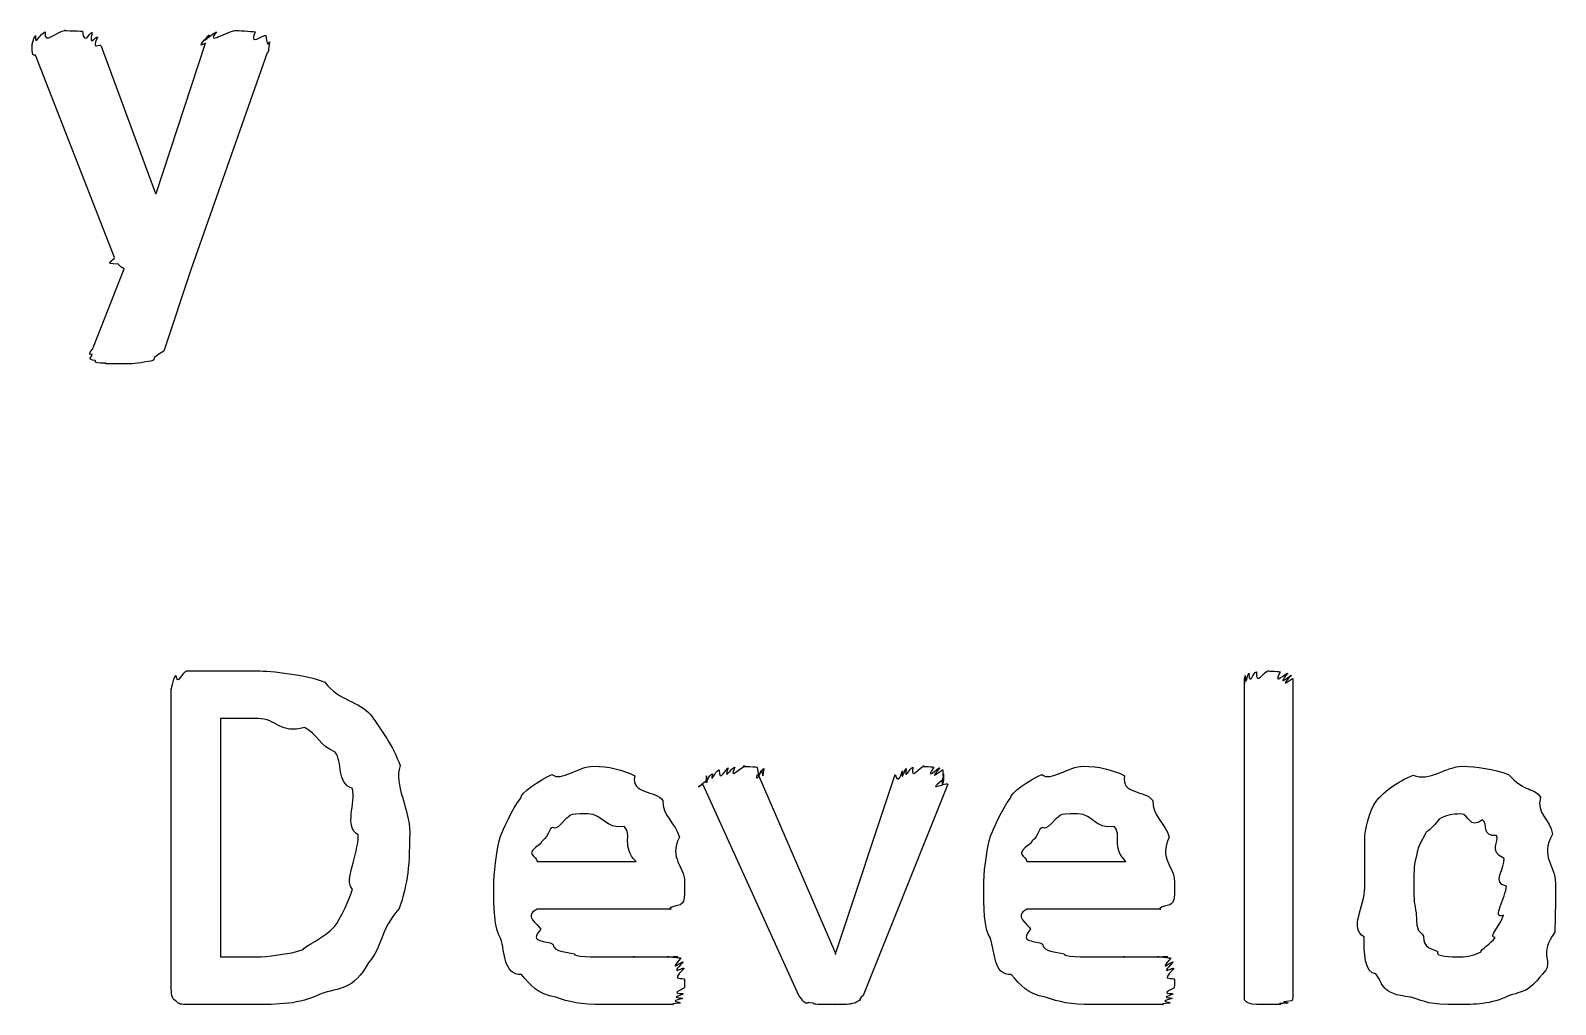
# Model space of a CAD drawing. Header units: millimetres. Extents: x 0 to 216, y 0 to 279.
# Drawn here: x 53.32 to 64.6, y 215.39 to 222.6 of the extents above; entities that cross this region are included whole.
import ezdxf

# ---------------------------------------------------------------- set-up
doc = ezdxf.new("R2010")
doc.units = ezdxf.units.MM
doc.layers.get('0').update_dxf_attribs({"linetype": 'CONTINUOUS'})

msp = doc.modelspace()

# ---------------------------------------------------------------- linework, layer by layer
at = {"color": 0}
for p, q in [((54.2477, 221.394), (54.6118, 222.508)), ((53.939, 220.92), (53.3548, 222.419)), ((53.8399, 222.486), (54.2424, 221.394)), ((55.0693, 222.436), (54.507, 220.837)), ((54.2424, 221.394), (54.2477, 221.394)), ((53.7849, 220.259), (54.011, 220.837)), ((54.507, 220.837), (54.3031, 220.226)), ((54.4752, 217.86), (54.9935, 217.86)), ((62.2999, 215.445), (62.2999, 217.804)), ((62.6579, 217.804), (62.6579, 215.445)), ((54.3595, 215.523), (54.3595, 217.727)), ((54.9988, 217.507), (54.7232, 217.507)), ((54.7232, 217.507), (54.7232, 215.743)), ((58.7005, 217.093), (59.2681, 215.781)), ((59.279, 215.781), (59.7147, 217.093)), ((60.0728, 217.099), (60.0728, 217.099)), ((59.0035, 215.456), (58.2923, 217.022)), ((60.1059, 217.022), (59.4776, 215.456)), ((55.7431, 216.647), (55.7431, 216.647)), ((56.1234, 216.663), (56.1234, 216.663)), ((57.066, 216.449), (57.7991, 216.449)), ((60.6901, 216.449), (61.4232, 216.449)), ((58.1572, 216.3), (58.1572, 216.239)), ((61.7816, 216.3), (61.7816, 216.239)), ((64.2373, 216.267), (64.2373, 216.267)), ((64.601, 216.289), (64.601, 216.289)), ((58.0528, 216.096), (57.066, 216.096)), ((61.6768, 216.096), (60.6901, 216.096)), ((54.7232, 215.743), (55.0044, 215.743)), ((59.2681, 215.781), (59.2737, 215.76)), ((59.2737, 215.76), (59.279, 215.781)), ((54.9603, 215.39), (54.4752, 215.39))]:
    msp.add_line(p, q, dxfattribs=at)
for points in [[(53.3329, 222.513), (53.3178, 222.447), (53.3396, 222.552), (53.3548, 222.563)], [(53.3548, 222.419), (53.3178, 222.403), (53.3329, 222.491), (53.3329, 222.513)], [(53.3548, 222.563), (53.3467, 222.472), (53.3936, 222.586), (53.4264, 222.59)], [(53.4264, 222.59), (53.4169, 222.483), (53.5122, 222.601), (53.5753, 222.601)], [(53.5753, 222.601), (53.5312, 222.601), (53.6691, 222.599), (53.7023, 222.596)], [(53.7023, 222.596), (53.7146, 222.48), (53.7587, 222.592), (53.7739, 222.585)], [(53.7739, 222.585), (53.7475, 222.465), (53.8043, 222.566), (53.8124, 222.552)], [(53.8124, 222.552), (53.7655, 222.436), (53.8318, 222.515), (53.8399, 222.486)], [(54.6118, 222.508), (54.5303, 222.454), (54.6283, 222.56), (54.6393, 222.568)], [(54.6393, 222.568), (54.5525, 222.472), (54.6682, 222.586), (54.6943, 222.59)], [(54.6943, 222.59), (54.6075, 222.483), (54.773, 222.601), (54.8432, 222.601)], [(54.8432, 222.601), (54.8499, 222.601), (54.9437, 222.597), (54.9811, 222.59)], [(54.9811, 222.59), (54.9233, 222.472), (55.0429, 222.577), (55.058, 222.563)], [(55.058, 222.563), (55.0746, 222.447), (55.0855, 222.535), (55.0855, 222.513)], [(55.0855, 222.513), (55.0746, 222.403), (55.0803, 222.465), (55.0693, 222.436)], [(53.9669, 220.871), (53.8427, 220.873), (53.9418, 220.901), (53.939, 220.92)], [(54.011, 220.837), (53.9902, 220.845), (53.9806, 220.855), (53.9669, 220.871)], [(53.7739, 220.204), (53.7298, 220.195), (53.7767, 220.237), (53.7849, 220.259)], [(53.7958, 220.159), (53.7298, 220.162), (53.7739, 220.186), (53.7739, 220.204)], [(53.8674, 220.138), (53.7626, 220.14), (53.8138, 220.149), (53.7958, 220.159)], [(53.9888, 220.132), (53.8208, 220.132), (53.8963, 220.135), (53.8674, 220.138)], [(54.2092, 220.154), (54.0854, 220.132), (54.084, 220.132), (53.9888, 220.132)], [(54.3031, 220.226), (54.1884, 220.162), (54.2604, 220.169), (54.2092, 220.154)], [(54.3595, 217.727), (54.3595, 217.701), (54.3705, 217.807), (54.3927, 217.827)], [(54.3927, 217.827), (54.4064, 217.741), (54.4449, 217.86), (54.4752, 217.86)], [(54.9935, 217.86), (55.0982, 217.86), (55.3586, 217.832), (55.4951, 217.777)], [(55.4951, 217.777), (55.6052, 217.631), (55.7445, 217.641), (55.8366, 217.534)], [(62.2999, 217.804), (62.2999, 217.712), (62.3013, 217.818), (62.3051, 217.827)], [(62.3051, 217.827), (62.3108, 217.727), (62.3217, 217.839), (62.3327, 217.843)], [(62.3327, 217.843), (62.3355, 217.738), (62.3658, 217.854), (62.388, 217.854)], [(62.388, 217.854), (62.3838, 217.741), (62.4431, 217.86), (62.4762, 217.86)], [(62.4762, 217.86), (62.454, 217.86), (62.5422, 217.857), (62.5644, 217.854)], [(62.5644, 217.854), (62.5009, 217.738), (62.6085, 217.85), (62.6195, 217.843)], [(62.6195, 217.843), (62.527, 217.727), (62.6428, 217.833), (62.647, 217.827)], [(62.647, 217.827), (62.538, 217.712), (62.6579, 217.811), (62.6579, 217.804)], [(55.3462, 217.441), (55.1642, 217.388), (55.1423, 217.507), (54.9988, 217.507)], [(55.572, 217.259), (55.462, 217.3), (55.4373, 217.396), (55.3462, 217.441)], [(55.8366, 217.534), (55.9096, 217.422), (56.0035, 217.305), (56.0518, 217.159)], [(55.699, 216.989), (55.5791, 217.033), (55.6299, 217.184), (55.572, 217.259)], [(56.0518, 217.159), (56.0049, 217.011), (56.1234, 216.847), (56.1234, 216.663)], [(56.9447, 216.917), (56.9405, 216.956), (57.084, 217.052), (57.1761, 217.093)], [(57.1761, 217.093), (57.2424, 217.036), (57.3705, 217.154), (57.4848, 217.154)], [(57.4848, 217.154), (57.591, 217.154), (57.7024, 217.129), (57.7882, 217.083)], [(58.3198, 217.083), (58.3145, 216.995), (58.3336, 217.095), (58.3639, 217.099)], [(58.3639, 217.099), (58.3434, 217.011), (58.3805, 217.118), (58.4137, 217.127)], [(58.4137, 217.127), (58.4094, 217.025), (58.4687, 217.139), (58.48, 217.143)], [(58.48, 217.143), (58.4359, 217.033), (58.51, 217.148), (58.5294, 217.148)], [(58.5294, 217.148), (58.4757, 217.036), (58.5763, 217.154), (58.6066, 217.154)], [(58.6066, 217.154), (58.5417, 217.154), (58.6726, 217.151), (58.6948, 217.148)], [(58.7223, 217.121), (58.6782, 217.007), (58.692, 217.104), (58.7005, 217.093)], [(58.6948, 217.148), (58.7029, 217.033), (58.7333, 217.144), (58.7446, 217.138)], [(58.7446, 217.138), (58.7252, 217.022), (58.747, 217.128), (58.7223, 217.121)], [(59.7147, 217.093), (59.7436, 217.007), (59.7613, 217.113), (59.7697, 217.121)], [(59.7697, 217.121), (59.7588, 217.022), (59.7863, 217.133), (59.7972, 217.138)], [(59.7972, 217.138), (59.7807, 217.033), (59.8248, 217.148), (59.847, 217.148)], [(59.847, 217.148), (59.8248, 217.036), (59.8964, 217.154), (59.9295, 217.154)], [(59.9295, 217.154), (59.8868, 217.154), (59.9817, 217.151), (60.0012, 217.148)], [(60.0012, 217.148), (59.9239, 217.033), (60.0343, 217.146), (60.0452, 217.143)], [(60.0452, 217.143), (59.9461, 217.025), (60.0632, 217.133), (60.0675, 217.127)], [(60.0675, 217.127), (60.0699, 217.011), (60.0728, 217.11), (60.0728, 217.099)], [(60.0728, 217.099), (60.0699, 216.995), (60.0728, 217.089), (60.0728, 217.083)], [(60.5688, 216.917), (60.5649, 216.956), (60.7081, 217.052), (60.8005, 217.093)], [(60.8005, 217.093), (60.8665, 217.036), (60.9946, 217.154), (61.1092, 217.154)], [(61.1092, 217.154), (61.2151, 217.154), (61.3269, 217.129), (61.4123, 217.083)], [(63.5483, 217.088), (63.6669, 217.036), (63.7907, 217.154), (63.912, 217.154)], [(63.912, 217.154), (64.0196, 217.154), (64.1396, 217.133), (64.2539, 217.093)], [(64.2539, 217.093), (64.3696, 216.958), (64.4493, 217), (64.491, 216.922)], [(55.7431, 216.647), (55.6341, 216.702), (55.728, 216.881), (55.699, 216.989)], [(57.7882, 217.083), (57.7603, 216.945), (57.9423, 216.978), (57.9974, 216.9)], [(58.2923, 217.022), (58.2041, 216.963), (58.3283, 217.049), (58.3255, 217.06)], [(58.3255, 217.06), (58.3145, 216.984), (58.3198, 217.078), (58.3198, 217.083)], [(60.0618, 217.049), (59.9461, 216.958), (60.0756, 217.033), (60.1059, 217.022)], [(60.0675, 217.066), (60.0675, 216.974), (60.0646, 217.056), (60.0618, 217.049)], [(60.0728, 217.083), (60.0699, 216.984), (60.0699, 217.073), (60.0675, 217.066)], [(61.4123, 217.083), (61.3847, 216.945), (61.5668, 216.978), (61.6218, 216.9)], [(63.2781, 216.9), (63.3113, 216.947), (63.4298, 217.044), (63.5483, 217.088)], [(56.7958, 216.636), (56.8152, 216.683), (56.8812, 216.84), (56.9447, 216.917)], [(57.9974, 216.9), (57.9878, 216.79), (58.0926, 216.732), (58.1187, 216.63)], [(60.4203, 216.636), (60.4393, 216.683), (60.5056, 216.84), (60.5688, 216.917)], [(61.6218, 216.9), (61.6119, 216.79), (61.7167, 216.732), (61.7432, 216.63)], [(63.1899, 216.619), (63.1899, 216.672), (63.2188, 216.823), (63.2781, 216.9)], [(64.491, 216.922), (64.4536, 216.808), (64.564, 216.759), (64.5791, 216.652)], [(57.2809, 216.768), (57.1761, 216.643), (57.1983, 216.724), (57.1652, 216.691)], [(57.4407, 216.801), (57.2671, 216.801), (57.3278, 216.79), (57.2809, 216.768)], [(57.7109, 216.708), (57.5649, 216.683), (57.562, 216.801), (57.4407, 216.801)], [(60.9053, 216.768), (60.8005, 216.643), (60.8224, 216.724), (60.7893, 216.691)], [(61.0651, 216.801), (60.8912, 216.801), (60.9519, 216.79), (60.9053, 216.768)], [(61.335, 216.708), (61.189, 216.683), (61.1861, 216.801), (61.0651, 216.801)], [(63.7413, 216.763), (63.6337, 216.632), (63.6655, 216.699), (63.6365, 216.652)], [(63.9011, 216.801), (63.8362, 216.801), (63.7854, 216.788), (63.7413, 216.763)], [(64.0609, 216.757), (63.9618, 216.683), (63.9632, 216.801), (63.9011, 216.801)], [(64.1657, 216.642), (64.05, 216.628), (64.105, 216.731), (64.0609, 216.757)], [(55.699, 216.245), (55.6341, 216.308), (55.7431, 216.493), (55.7431, 216.647)], [(56.1234, 216.663), (56.1234, 216.374), (56.0973, 216.258), (56.0462, 216.101)], [(57.1652, 216.691), (57.113, 216.581), (57.1115, 216.625), (57.0936, 216.581)], [(57.7991, 216.449), (57.6862, 216.559), (57.773, 216.644), (57.7109, 216.708)], [(60.7893, 216.691), (60.737, 216.581), (60.7356, 216.625), (60.7176, 216.581)], [(61.4232, 216.449), (61.3103, 216.559), (61.3971, 216.644), (61.335, 216.708)], [(63.6365, 216.652), (63.5758, 216.537), (63.584, 216.548), (63.5702, 216.481)], [(64.2207, 216.47), (64.1008, 216.528), (64.1904, 216.593), (64.1657, 216.642)], [(64.5791, 216.652), (64.4825, 216.478), (64.601, 216.424), (64.601, 216.289)], [(56.7461, 216.267), (56.7461, 216.345), (56.7626, 216.525), (56.7958, 216.636)], [(57.0936, 216.581), (56.9584, 216.495), (57.066, 216.495), (57.066, 216.449)], [(58.1187, 216.63), (58.039, 216.466), (58.1572, 216.417), (58.1572, 216.3)], [(60.3705, 216.267), (60.3705, 216.345), (60.3871, 216.525), (60.4203, 216.636)], [(60.7176, 216.581), (60.5825, 216.495), (60.6901, 216.495), (60.6901, 216.449)], [(61.7432, 216.63), (61.6631, 216.466), (61.7816, 216.417), (61.7816, 216.3)], [(63.1899, 216.256), (63.1899, 216.334), (63.1899, 216.509), (63.1899, 216.619)], [(63.5702, 216.481), (63.5497, 216.407), (63.5536, 216.35), (63.5536, 216.277)], [(64.2373, 216.267), (64.123, 216.283), (64.2317, 216.407), (64.2207, 216.47)], [(55.5611, 215.963), (55.5748, 215.963), (55.6687, 216.13), (55.699, 216.245)], [(56.7958, 215.881), (56.7461, 215.944), (56.7461, 216.119), (56.7461, 216.267)], [(58.1572, 216.239), (58.1572, 216.14), (58.1462, 216.151), (58.1244, 216.129)], [(60.4203, 215.881), (60.3705, 215.944), (60.3705, 216.119), (60.3705, 216.267)], [(61.7816, 216.239), (61.7816, 216.14), (61.7707, 216.151), (61.7485, 216.129)], [(63.1843, 215.892), (63.0714, 215.948), (63.1899, 216.119), (63.1899, 216.256)], [(63.5536, 216.277), (63.5497, 216.143), (63.5593, 216.134), (63.5702, 216.068)], [(64.2151, 216.052), (64.123, 216.014), (64.2373, 216.189), (64.2373, 216.267)], [(64.601, 216.289), (64.601, 216.092), (64.5982, 216.035), (64.5954, 215.925)], [(56.0462, 216.101), (55.9029, 215.941), (55.9195, 215.81), (55.82, 215.704)], [(57.066, 216.096), (56.9584, 216.04), (57.0742, 215.991), (57.0936, 215.947)], [(58.1244, 216.129), (57.9949, 216.096), (58.0775, 216.096), (58.0528, 216.096)], [(60.6901, 216.096), (60.5825, 216.04), (60.6986, 215.991), (60.7176, 215.947)], [(61.7485, 216.129), (61.619, 216.096), (61.7015, 216.096), (61.6768, 216.096)], [(55.335, 215.798), (55.3364, 215.816), (55.5018, 215.889), (55.5611, 215.963)], [(63.5702, 216.068), (63.5716, 215.897), (63.5991, 215.948), (63.6252, 215.897)], [(64.1544, 215.886), (64.0965, 215.886), (64.2041, 215.988), (64.2151, 216.052)], [(56.9503, 215.611), (56.8152, 215.611), (56.8318, 215.773), (56.7958, 215.881)], [(57.0936, 215.947), (56.9958, 215.838), (57.1405, 215.87), (57.1817, 215.837)], [(60.5744, 215.611), (60.4393, 215.611), (60.4559, 215.773), (60.4203, 215.881)], [(60.7176, 215.947), (60.6199, 215.838), (60.7646, 215.87), (60.8058, 215.837)], [(63.2725, 215.616), (63.1857, 215.617), (63.1843, 215.784), (63.1843, 215.892)], [(63.6252, 215.897), (63.6228, 215.798), (63.6859, 215.81), (63.73, 215.781)], [(64.05, 215.781), (64.0415, 215.794), (64.1283, 215.842), (64.1544, 215.886)], [(64.5954, 215.925), (64.4797, 215.757), (64.5735, 215.724), (64.5294, 215.644)], [(55.0044, 215.743), (55.039, 215.743), (55.2468, 215.761), (55.335, 215.798)], [(57.1817, 215.837), (57.1941, 215.776), (57.2752, 215.783), (57.3416, 215.765)], [(57.3416, 215.765), (57.3264, 215.743), (57.4876, 215.743), (57.5839, 215.743)], [(57.5839, 215.743), (57.6171, 215.743), (57.7289, 215.743), (57.7882, 215.743)], [(57.7882, 215.743), (57.7342, 215.743), (57.8954, 215.743), (57.9367, 215.743)], [(57.9367, 215.743), (57.9367, 215.743), (58.0154, 215.743), (58.0415, 215.743)], [(58.0415, 215.743), (57.9921, 215.743), (58.0926, 215.743), (58.1078, 215.743)], [(58.1078, 215.743), (58.0168, 215.743), (58.1258, 215.739), (58.1297, 215.732)], [(60.8058, 215.837), (60.8182, 215.776), (60.8997, 215.783), (60.9656, 215.765)], [(60.9656, 215.765), (60.9505, 215.743), (61.1117, 215.743), (61.2084, 215.743)], [(61.2084, 215.743), (61.2415, 215.743), (61.353, 215.743), (61.4123, 215.743)], [(61.4123, 215.743), (61.3586, 215.743), (61.5199, 215.743), (61.5611, 215.743)], [(61.5611, 215.743), (61.5611, 215.743), (61.6398, 215.743), (61.6659, 215.743)], [(61.6659, 215.743), (61.6162, 215.743), (61.7167, 215.743), (61.7319, 215.743)], [(61.7319, 215.743), (61.6409, 215.743), (61.7499, 215.739), (61.7541, 215.732)], [(63.73, 215.781), (63.711, 215.743), (63.8295, 215.743), (63.8955, 215.743)], [(63.8955, 215.743), (63.9533, 215.743), (64.0059, 215.755), (64.05, 215.781)], [(55.82, 215.704), (55.7071, 215.492), (55.6052, 215.518), (55.462, 215.467)], [(58.1297, 215.732), (58.0277, 215.614), (58.1424, 215.718), (58.1462, 215.704)], [(58.1462, 215.704), (58.0362, 215.588), (58.1519, 215.677), (58.1519, 215.655)], [(58.1519, 215.655), (58.039, 215.544), (58.1572, 215.605), (58.1572, 215.572)], [(61.7541, 215.732), (61.6521, 215.614), (61.7664, 215.718), (61.7707, 215.704)], [(61.7707, 215.704), (61.6603, 215.588), (61.776, 215.677), (61.776, 215.655)], [(61.776, 215.655), (61.6631, 215.544), (61.7816, 215.605), (61.7816, 215.572)], [(64.5294, 215.644), (64.3915, 215.478), (64.3943, 215.5), (64.2592, 215.456)], [(54.3927, 215.418), (54.3595, 215.43), (54.3595, 215.474), (54.3595, 215.523)], [(57.2036, 215.445), (57.0689, 215.463), (57.0191, 215.536), (56.9503, 215.611)], [(58.1519, 215.511), (58.0362, 215.456), (58.1491, 215.481), (58.1462, 215.467)], [(58.1572, 215.572), (58.1572, 215.489), (58.1547, 215.529), (58.1519, 215.511)], [(60.8281, 215.445), (60.6929, 215.463), (60.6432, 215.536), (60.5744, 215.611)], [(61.776, 215.511), (61.6603, 215.456), (61.7732, 215.481), (61.7707, 215.467)], [(61.7816, 215.572), (61.7816, 215.489), (61.7788, 215.529), (61.776, 215.511)], [(63.5317, 215.445), (63.3028, 215.467), (63.3307, 215.542), (63.2725, 215.616)], [(54.4752, 215.39), (54.4064, 215.39), (54.4174, 215.398), (54.3927, 215.418)], [(55.462, 215.467), (55.3074, 215.39), (55.1547, 215.39), (54.9603, 215.39)], [(57.5511, 215.39), (57.3857, 215.39), (57.3031, 215.408), (57.2036, 215.445)], [(58.1244, 215.401), (58.014, 215.39), (58.1021, 215.39), (58.069, 215.39)], [(58.141, 215.434), (58.0249, 215.408), (58.1311, 215.412), (58.1244, 215.401)], [(58.1462, 215.467), (58.0319, 215.43), (58.1434, 215.445), (58.141, 215.434)], [(59.0695, 215.401), (59.0419, 215.393), (59.0391, 215.415), (59.0035, 215.456)], [(59.1083, 215.401), (59.0599, 215.404), (59.0808, 215.408), (59.0695, 215.401)], [(59.1689, 215.39), (59.0889, 215.393), (59.122, 215.397), (59.1083, 215.401)], [(59.4169, 215.401), (59.3838, 215.393), (59.381, 215.393), (59.3563, 215.39)], [(59.4554, 215.423), (59.4169, 215.404), (59.4349, 215.408), (59.4169, 215.401)], [(59.4776, 215.456), (59.4349, 215.419), (59.4663, 215.43), (59.4554, 215.423)], [(61.1752, 215.39), (61.0097, 215.39), (60.9272, 215.408), (60.8281, 215.445)], [(61.7485, 215.401), (61.6384, 215.39), (61.7266, 215.39), (61.6934, 215.39)], [(61.765, 215.434), (61.6493, 215.408), (61.7555, 215.412), (61.7485, 215.401)], [(61.7707, 215.467), (61.656, 215.43), (61.7679, 215.445), (61.765, 215.434)], [(62.3051, 215.418), (62.2999, 215.415), (62.2999, 215.434), (62.2999, 215.445)], [(62.3327, 215.401), (62.3108, 215.404), (62.3122, 215.414), (62.3051, 215.418)], [(62.388, 215.39), (62.3355, 215.393), (62.3464, 215.397), (62.3327, 215.401)], [(62.6195, 215.401), (62.5009, 215.393), (62.5891, 215.393), (62.5644, 215.39)], [(62.647, 215.418), (62.527, 215.404), (62.6332, 215.408), (62.6195, 215.401)], [(62.6579, 215.445), (62.6551, 215.415), (62.654, 215.424), (62.647, 215.418)], [(63.8789, 215.39), (63.6531, 215.39), (63.6489, 215.408), (63.5317, 215.445)], [(64.2592, 215.456), (64.123, 215.39), (64.0002, 215.39), (63.8789, 215.39)], [(57.766, 215.39), (57.5952, 215.39), (57.628, 215.39), (57.5511, 215.39)], [(57.9423, 215.39), (57.8446, 215.39), (57.8323, 215.39), (57.766, 215.39)], [(58.069, 215.39), (57.948, 215.39), (57.9935, 215.39), (57.9423, 215.39)], [(59.2624, 215.39), (59.1414, 215.39), (59.1936, 215.39), (59.1689, 215.39)], [(59.3563, 215.39), (59.2145, 215.39), (59.2984, 215.39), (59.2624, 215.39)], [(61.3904, 215.39), (61.2193, 215.39), (61.2525, 215.39), (61.1752, 215.39)], [(61.5668, 215.39), (61.4687, 215.39), (61.4564, 215.39), (61.3904, 215.39)], [(61.6934, 215.39), (61.5721, 215.39), (61.6176, 215.39), (61.5668, 215.39)], [(62.4762, 215.39), (62.3838, 215.39), (62.4127, 215.39), (62.388, 215.39)], [(62.5644, 215.39), (62.454, 215.39), (62.5119, 215.39), (62.4762, 215.39)]]:
    msp.add_open_spline(points, degree=3, dxfattribs=at)

doc.saveas('drawing.dxf')
